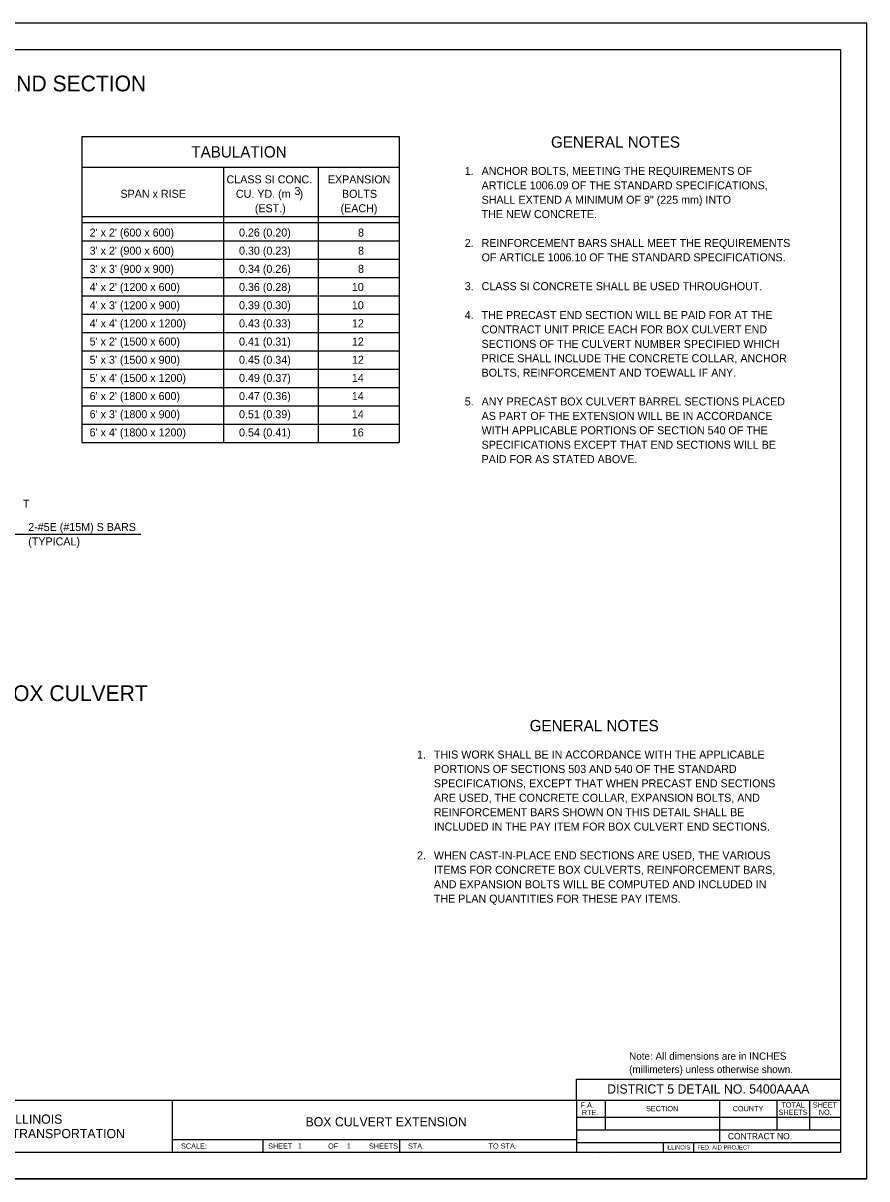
# Model space of a CAD drawing. Extents: x 0 to 2.83, y 0 to 1.83.
# Drawn here: x 1.495 to 2.833, y 0 to 1.833 of the extents above; entities that cross this region are included whole.
import ezdxf

# ---------------------------------------------------------------- set-up
doc = ezdxf.new("R2010")
doc.units = 0
for name, color, linetype in [('RD_Pr_Roadway_Dimensions', 7, 'Continuous'), ('RD_Pr_Roadway_Notes', 7, 'Continuous'), ('SH_General_Details', 7, 'Continuous'), ('SH_Printer_Plotting_Border', 7, 'Continuous')]:
    doc.layers.add(name, color=color, linetype=linetype)

msp = doc.modelspace()

# ---------------------------------------------------------------- linework, layer by layer
at = {"layer": 'RD_Pr_Roadway_Notes'}
for p, q in [((1.5878, 1.6533), (1.5878, 1.1682)), ((1.5878, 1.6533), (2.0913, 1.6533)), ((2.0913, 1.6533), (2.0913, 1.1682)), ((1.5878, 1.6048), (2.0913, 1.6048)), ((1.8127, 1.6048), (1.8127, 1.1682)), ((1.9627, 1.6048), (1.9627, 1.1682)), ((1.5878, 1.5268), (2.0913, 1.5268)), ((1.5878, 1.5171), (2.0913, 1.5171)), ((1.5878, 1.488), (2.0913, 1.488)), ((1.5878, 1.4589), (2.0913, 1.4589)), ((1.5878, 1.4298), (2.0913, 1.4298)), ((1.5878, 1.4008), (2.0913, 1.4008)), ((1.5878, 1.3717), (2.0913, 1.3717)), ((1.5878, 1.3426), (2.0913, 1.3426)), ((1.5878, 1.3136), (2.0913, 1.3136)), ((1.5878, 1.2845), (2.0913, 1.2845)), ((1.5878, 1.2554), (2.0913, 1.2554)), ((1.5878, 1.2263), (2.0913, 1.2263)), ((1.5878, 1.1973), (2.0913, 1.1973)), ((1.5878, 1.1682), (2.0913, 1.1682)), ((1.482, 1.0226), (1.6816, 1.0226))]:
    msp.add_line(p, q, dxfattribs=at)
at = {"layer": 'SH_General_Details'}
for p, q in [((2.8333, 1.8333), (0, 1.8333)), ((2.8333, 0), (2.8333, 1.8333)), ((2.3729, 0.1584), (2.7917, 0.1584)), ((2.3729, 0.125), (2.3729, 0.1584)), ((0.1667, 0.125), (2.7917, 0.125)), ((1.7312, 0.125), (1.7312, 0.0417)), ((2.3728, 0.125), (2.3728, 0.0417)), ((2.4179, 0.125), (2.4179, 0.0779)), ((2.5995, 0.125), (2.5995, 0.0579)), ((2.6905, 0.125), (2.6905, 0.0779)), ((2.7423, 0.125), (2.7423, 0.0779)), ((2.3728, 0.0979), (2.7917, 0.0979)), ((2.3728, 0.0779), (2.7917, 0.0779)), ((1.7312, 0.0625), (2.3728, 0.0625)), ((1.875, 0.0625), (1.875, 0.0417)), ((2.0917, 0.0625), (2.0917, 0.0417)), ((2.3728, 0.0579), (2.7917, 0.0579)), ((2.5101, 0.0579), (2.5101, 0.0417)), ((2.5584, 0.0579), (2.5584, 0.0417)), ((2.4095, 0.0333), (2.4095, 0.0333)), ((2.4262, 0.0333), (2.4262, 0.0333)), ((2.7917, 0.0333), (2.7917, 0.0333)), ((2.8333, 0), (0, 0))]:
    msp.add_line(p, q, dxfattribs=at)
msp.add_lwpolyline([(0.1667, 1.7917), (2.7917, 1.7917), (2.7917, 0.0417), (0.1667, 0.0417)], close=True, dxfattribs=at)
at = {"layer": 'SH_Printer_Plotting_Border'}
msp.add_lwpolyline([(0, 0), (2.8333, 0), (2.8333, 1.8333), (0, 1.8333)], close=True, dxfattribs=at)

# ---------------------------------------------------------------- texts
at = {"layer": 'RD_Pr_Roadway_Dimensions'}
msp.add_text('T', height=0.0127, dxfattribs=at).set_placement((1.4947, 1.0645))
at = {"layer": 'RD_Pr_Roadway_Notes'}
for s, height, p in [('WITH PRECAST END SECTION', 0.025, (1.1997, 1.7251)), ('GENERAL NOTES', 0.018, (2.3322, 1.6357)), ('TABULATION', 0.018, (1.7617, 1.6201)), ('1.', 0.0127, (2.1954, 1.5925)), ('ANCHOR BOLTS, MEETING THE REQUIREMENTS OF', 0.0127, (2.2221, 1.5925)), ('CLASS SI CONC.', 0.0127, (1.8175, 1.5791)), ('EXPANSION', 0.0127, (1.9782, 1.5791)), ('ARTICLE 1006.09 OF THE STANDARD SPECIFICATIONS,', 0.0127, (2.2221, 1.5697)), ('SPAN x RISE', 0.0127, (1.6492, 1.5562)), ('CU. YD. (m   )', 0.0127, (1.8323, 1.5562)), ('3', 0.0127, (1.9253, 1.5608)), ('BOLTS', 0.0127, (2.0006, 1.5562)), ('SHALL EXTEND A MINIMUM OF 9" (225 mm) INTO', 0.0127, (2.2221, 1.5468)), ('(EST.)', 0.0127, (1.8624, 1.5333)), ('(EACH)', 0.0127, (1.9984, 1.5333)), ('THE NEW CONCRETE.', 0.0127, (2.2221, 1.524)), ("2' x 2' (600 x 600)", 0.0127, (1.6003, 1.4948)), ('0.26 (0.20)', 0.0127, (1.8373, 1.4948)), ('8', 0.0127, (2.0261, 1.4948)), ('2.', 0.0127, (2.1954, 1.4782)), ('REINFORCEMENT BARS SHALL MEET THE REQUIREMENTS', 0.0127, (2.2221, 1.4782)), ("3' x 2' (900 x 600)", 0.0127, (1.6003, 1.466)), ('0.30 (0.23)', 0.0127, (1.8373, 1.466)), ('8', 0.0127, (2.0261, 1.466)), ('OF ARTICLE 1006.10 OF THE STANDARD SPECIFICATIONS.', 0.0127, (2.2221, 1.4554)), ("3' x 3' (900 x 900)", 0.0127, (1.6003, 1.4372)), ('0.34 (0.26)', 0.0127, (1.8373, 1.4372)), ('8', 0.0127, (2.0261, 1.4372)), ("4' x 2' (1200 x 600)", 0.0127, (1.6003, 1.4084)), ('0.36 (0.28)', 0.0127, (1.8373, 1.4084)), ('10', 0.0127, (2.0163, 1.4084)), ('3.', 0.0127, (2.1954, 1.4097)), ('CLASS SI CONCRETE SHALL BE USED THROUGHOUT.', 0.0127, (2.2221, 1.4097)), ("4' x 3' (1200 x 900)", 0.0127, (1.6003, 1.3795)), ('0.39 (0.30)', 0.0127, (1.8373, 1.3795)), ('10', 0.0127, (2.0163, 1.3795)), ('4.', 0.0127, (2.1954, 1.3639)), ('THE PRECAST END SECTION WILL BE PAID FOR AT THE', 0.0127, (2.2221, 1.3639)), ("4' x 4' (1200 x 1200)", 0.0127, (1.6003, 1.3507)), ('0.43 (0.33)', 0.0127, (1.8373, 1.3507)), ('12', 0.0127, (2.0164, 1.3507)), ('CONTRACT UNIT PRICE EACH FOR BOX CULVERT END', 0.0127, (2.2221, 1.3411)), ("5' x 2' (1500 x 600)", 0.0127, (1.6003, 1.3219)), ('0.41 (0.31)', 0.0127, (1.8373, 1.3219)), ('12', 0.0127, (2.0164, 1.3219)), ('SECTIONS OF THE CULVERT NUMBER SPECIFIED WHICH', 0.0127, (2.2221, 1.3182)), ("5' x 3' (1500 x 900)", 0.0127, (1.6003, 1.293)), ('0.45 (0.34)', 0.0127, (1.8373, 1.293)), ('12', 0.0127, (2.0164, 1.293)), ('PRICE SHALL INCLUDE THE CONCRETE COLLAR, ANCHOR', 0.0127, (2.2221, 1.2954)), ('BOLTS, REINFORCEMENT AND TOEWALL IF ANY.', 0.0127, (2.2221, 1.2725)), ("5' x 4' (1500 x 1200)", 0.0127, (1.6003, 1.2642)), ('0.49 (0.37)', 0.0127, (1.8373, 1.2642)), ('14', 0.0127, (2.0163, 1.2642)), ("6' x 2' (1800 x 600)", 0.0127, (1.6003, 1.2354)), ('0.47 (0.36)', 0.0127, (1.8373, 1.2354)), ('14', 0.0127, (2.0163, 1.2354)), ('5.', 0.0127, (2.1954, 1.2268)), ('ANY PRECAST BOX CULVERT BARREL SECTIONS PLACED', 0.0127, (2.2221, 1.2268)), ("6' x 3' (1800 x 900)", 0.0127, (1.6003, 1.2066)), ('0.51 (0.39)', 0.0127, (1.8373, 1.2066)), ('14', 0.0127, (2.0163, 1.2066)), ('AS PART OF THE EXTENSION WILL BE IN ACCORDANCE', 0.0127, (2.2221, 1.2039)), ('WITH APPLICABLE PORTIONS OF SECTION 540 OF THE', 0.0127, (2.2221, 1.1811)), ("6' x 4' (1800 x 1200)", 0.0127, (1.6003, 1.1777)), ('0.54 (0.41)', 0.0127, (1.8373, 1.1777)), ('16', 0.0127, (2.0162, 1.1777)), ('SPECIFICATIONS EXCEPT THAT END SECTIONS WILL BE', 0.0127, (2.2221, 1.1582)), ('PAID FOR AS STATED ABOVE.', 0.0127, (2.2221, 1.1353)), ('2-#5E (#15M) S BARS', 0.0127, (1.5029, 1.0277)), ('(TYPICAL)', 0.0127, (1.5029, 1.0048)), ('WITH PRECAST BOX CULVERT', 0.025, (1.1947, 0.7579)), ('GENERAL NOTES', 0.018, (2.2984, 0.71)), ('1.', 0.0127, (2.1197, 0.6668)), ('THIS WORK SHALL BE IN ACCORDANCE WITH THE APPLICABLE', 0.0127, (2.1464, 0.6668)), ('PORTIONS OF SECTIONS 503 AND 540 OF THE STANDARD', 0.0127, (2.1464, 0.6439)), ('SPECIFICATIONS, EXCEPT THAT WHEN PRECAST END SECTIONS', 0.0127, (2.1464, 0.6211)), ('ARE USED, THE CONCRETE COLLAR, EXPANSION BOLTS, AND', 0.0127, (2.1464, 0.5982)), ('REINFORCEMENT BARS SHOWN ON THIS DETAIL SHALL BE', 0.0127, (2.1464, 0.5753)), ('INCLUDED IN THE PAY ITEM FOR BOX CULVERT END SECTIONS.', 0.0127, (2.1464, 0.5525)), ('2.', 0.0127, (2.1197, 0.5068)), ('WHEN CAST-IN-PLACE END SECTIONS ARE USED, THE VARIOUS', 0.0127, (2.1464, 0.5068)), ('ITEMS FOR CONCRETE BOX CULVERTS, REINFORCEMENT BARS,', 0.0127, (2.1464, 0.4839)), ('AND EXPANSION BOLTS WILL BE COMPUTED AND INCLUDED IN', 0.0127, (2.1464, 0.461)), ('THE PLAN QUANTITIES FOR THESE PAY ITEMS.', 0.0127, (2.1464, 0.4382)), ('Note: All dimensions are in INCHES', 0.0117, (2.4562, 0.1889)), ('(millimeters) unless otherwise shown.', 0.0117, (2.4562, 0.1679))]:
    msp.add_text(s, height=height, dxfattribs=at).set_placement(p)
at = {"layer": 'SH_General_Details'}
for s, height, p in [('DISTRICT 5 DETAIL NO. 5400AAAA', 0.014583, (2.4213, 0.1354)), ('F.A.  ', 0.00833, (2.3793, 0.1129)), ('SECTION', 0.00833, (2.483, 0.1073)), ('COUNTY', 0.00833, (2.6204, 0.1073)), ('SHEETS', 0.00833, (2.6932, 0.1015)), ('TOTAL', 0.00833, (2.6978, 0.1132)), ('SHEET', 0.00833, (2.7475, 0.1132)), ('NO.', 0.00833, (2.7571, 0.1015)), ('STATE OF ILLINOIS', 0.014583, (1.3761, 0.0875)), ('BOX CULVERT EXTENSION', 0.014583, (1.9428, 0.0833)), ('RTE.', 0.00833, (2.3812, 0.1012)), ('DEPARTMENT OF TRANSPORTATION', 0.014583, (1.3042, 0.0646)), ('SCALE:          ', 0.008333, (1.7453, 0.0479)), ('SHEET', 0.00833, (1.8835, 0.0479)), ('1', 0.00833, (1.9306, 0.0483)), ('OF', 0.00833, (1.9786, 0.0479)), ('1', 0.00833, (2.0085, 0.0483)), ('SHEETS', 0.00833, (2.0435, 0.0479)), ('STA.', 0.00833, (2.1054, 0.0479)), ('TO STA.', 0.00833, (2.2332, 0.0479)), ('CONTRACT NO.      ', 0.01, (2.6129, 0.0628)), ('ILLINOIS', 0.00667, (2.5152, 0.0466)), ('FED. AID PROJECT', 0.006667, (2.5644, 0.0466))]:
    msp.add_text(s, height=height, dxfattribs=at).set_placement(p)

doc.saveas('drawing.dxf')
